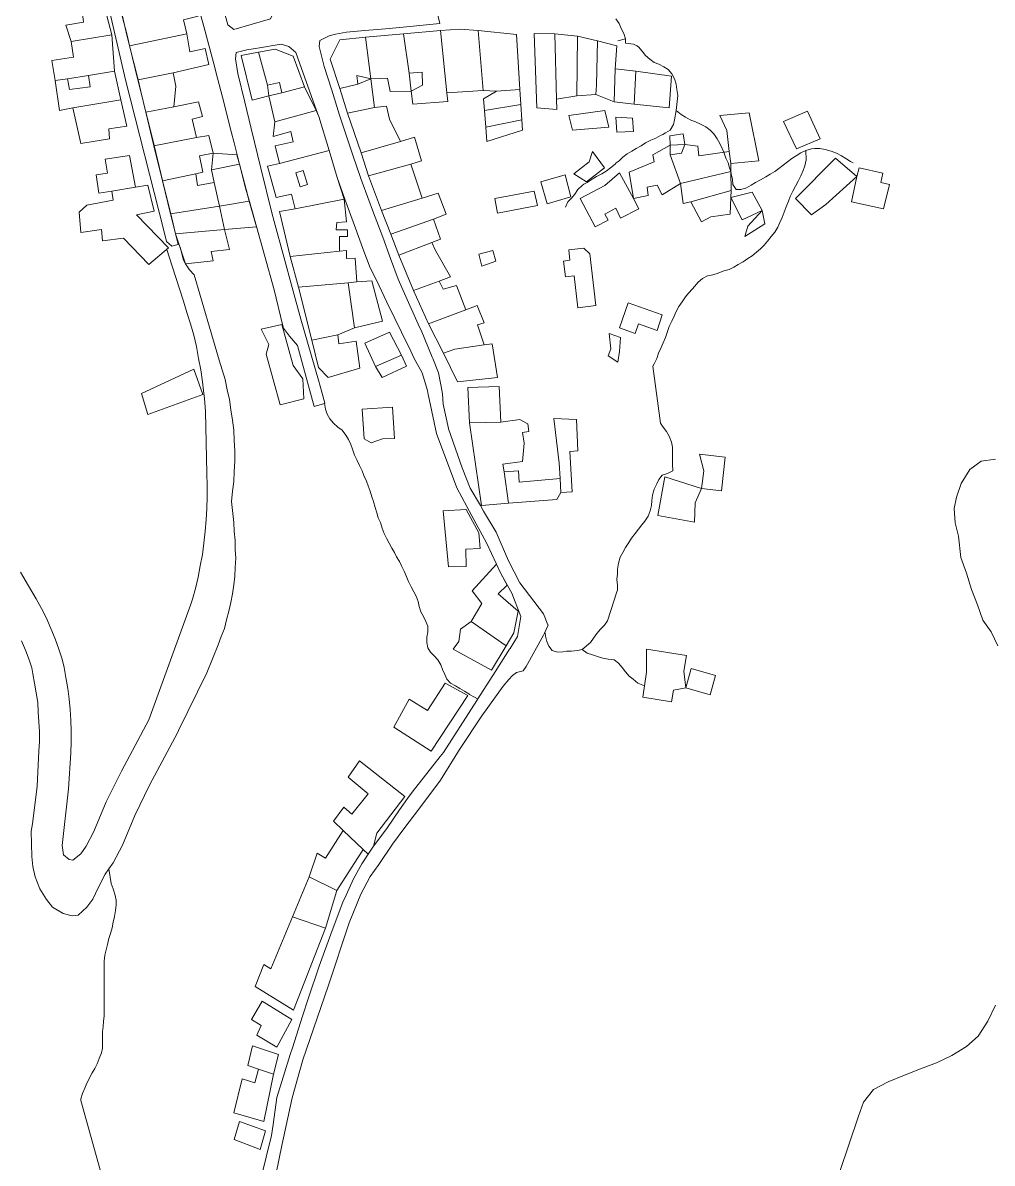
# Model space of a CAD drawing. Header units: inches. Extents: x 1138763 to 1140867, y 1050756 to 1053008.
# Drawn here: x 1139486.6 to 1139711.1, y 1051106.5 to 1051370.4 of the extents above; entities that cross this region are included whole.
import ezdxf

# ---------------------------------------------------------------- set-up
doc = ezdxf.new("R2010")
doc.units = ezdxf.units.IN
doc.header["$MEASUREMENT"] = 0
for name, color, linetype, lineweight in [('LimEdif_AM', 44, 'Continuous', 5), ('ViaPrin_AM', 1, 'Continuous', 15), ('ViaSec_AM', 1, 'Continuous', 18)]:
    doc.layers.add(name, color=color, linetype=linetype, lineweight=lineweight)

msp = doc.modelspace()

# ---------------------------------------------------------------- linework, layer by layer
at = {"layer": 'LimEdif_AM'}
for points in [[(1139540.31, 1051376.62), (1139543.06, 1051377.25), (1139544.56, 1051372.75), (1139543.94, 1051371.37), (1139535.44, 1051368.87), (1139534.06, 1051370), (1139532.81, 1051374.75), (1139540.31, 1051376.62)], [(1139524.06, 1051376), (1139525.94, 1051376.5), (1139527.19, 1051372), (1139523.81, 1051371.12), (1139524.56, 1051367.87), (1139511.31, 1051365.12), (1139510.81, 1051367.25), (1139509.56, 1051372.25), (1139524.06, 1051376)], [(1139505.69, 1051373.5), (1139507.19, 1051367.62), (1139497.81, 1051366.12), (1139496.56, 1051369.87), (1139500.69, 1051370.62), (1139500.44, 1051372.5), (1139505.69, 1051373.5)], [(1139583.31, 1051368.62), (1139587.81, 1051369), (1139592.06, 1051368.62), (1139593.19, 1051354.75), (1139584.81, 1051354.25), (1139583.31, 1051368.62)], [(1139507.19, 1051367.62), (1139507.81, 1051359.25), (1139501.81, 1051358.25), (1139496.94, 1051357.5), (1139494.06, 1051357.12), (1139493.31, 1051361.75), (1139498.31, 1051362.5), (1139497.81, 1051366.12), (1139507.19, 1051367.62)], [(1139524.56, 1051367.87), (1139525.31, 1051363.75), (1139528.81, 1051364.5), (1139529.69, 1051360.75), (1139521.44, 1051358.87), (1139513.31, 1051357.25), (1139511.31, 1051365.12), (1139524.56, 1051367.87)], [(1139567.19, 1051357.5), (1139563.94, 1051358.25), (1139564.19, 1051356.25), (1139560.06, 1051355.25), (1139557.81, 1051362), (1139560.06, 1051366.5), (1139565.94, 1051367.12), (1139567.19, 1051357.5)], [(1139565.94, 1051367.12), (1139574.81, 1051367.87), (1139576.06, 1051358.75), (1139576.56, 1051354.62), (1139571.69, 1051354.5), (1139571.06, 1051357.62), (1139567.19, 1051357.5), (1139565.94, 1051367.12)], [(1139574.81, 1051367.87), (1139583.31, 1051368.62), (1139584.81, 1051354.25), (1139585.06, 1051352.25), (1139576.94, 1051351.62), (1139576.56, 1051354.62), (1139579.19, 1051356), (1139579.06, 1051359), (1139576.06, 1051358.75), (1139574.81, 1051367.87)], [(1139592.06, 1051368.62), (1139600.94, 1051367.75), (1139601.69, 1051355), (1139596.31, 1051354.62), (1139593.19, 1051354.75), (1139592.06, 1051368.62)], [(1139609.81, 1051367.87), (1139610.19, 1051352.75), (1139610.31, 1051350.37), (1139605.69, 1051350.75), (1139605.06, 1051368), (1139609.81, 1051367.87)], [(1139609.81, 1051367.87), (1139615.06, 1051367.37), (1139614.94, 1051353.5), (1139610.19, 1051352.75), (1139609.81, 1051367.87)], [(1139615.06, 1051367.37), (1139619.69, 1051366.25), (1139619.44, 1051356), (1139619.31, 1051353.87), (1139614.94, 1051353.5), (1139615.06, 1051367.37)], [(1139543.31, 1051356), (1139541.19, 1051363.62), (1139545.06, 1051364.37), (1139549.19, 1051362.75), (1139551.81, 1051355.62), (1139546.56, 1051354.25), (1139546.06, 1051356.62), (1139543.31, 1051356)], [(1139619.69, 1051366.25), (1139624.19, 1051365.12), (1139623.81, 1051359.75), (1139623.56, 1051352.12), (1139619.31, 1051353.87), (1139619.44, 1051356), (1139619.69, 1051366.25)], [(1139543.31, 1051356), (1139543.56, 1051353.5), (1139539.69, 1051352.5), (1139537.19, 1051362.87), (1139541.19, 1051363.62), (1139543.31, 1051356)], [(1139507.81, 1051359.25), (1139509.31, 1051352.62), (1139498.19, 1051350.75), (1139495.06, 1051350.12), (1139494.06, 1051357.12), (1139496.94, 1051357.5), (1139497.44, 1051355), (1139502.19, 1051355.62), (1139501.81, 1051358.25), (1139507.81, 1051359.25)], [(1139521.44, 1051358.87), (1139522.06, 1051355.75), (1139521.56, 1051351), (1139515.06, 1051349.75), (1139513.94, 1051354.5), (1139513.31, 1051357.25), (1139521.44, 1051358.87)], [(1139576.56, 1051354.62), (1139576.06, 1051358.75), (1139579.06, 1051359), (1139579.19, 1051356), (1139576.56, 1051354.62)], [(1139623.81, 1051359.75), (1139628.56, 1051359.25), (1139628.19, 1051351.62), (1139623.56, 1051352.12), (1139623.81, 1051359.75)], [(1139628.56, 1051359.25), (1139636.81, 1051358.12), (1139636.31, 1051350.75), (1139628.19, 1051351.62), (1139628.56, 1051359.25)], [(1139501.81, 1051358.25), (1139502.19, 1051355.62), (1139497.44, 1051355), (1139496.94, 1051357.5), (1139501.81, 1051358.25)], [(1139546.56, 1051354.25), (1139543.56, 1051353.5), (1139543.31, 1051356), (1139546.06, 1051356.62), (1139546.56, 1051354.25)], [(1139567.19, 1051357.5), (1139568.06, 1051350.87), (1139561.81, 1051349.5), (1139560.06, 1051355.25), (1139564.19, 1051356.25), (1139567.19, 1051357.5)], [(1139567.19, 1051357.5), (1139564.19, 1051356.25), (1139563.94, 1051358.25), (1139567.19, 1051357.5)], [(1139551.81, 1051355.62), (1139554.56, 1051350.12), (1139544.94, 1051347.5), (1139543.56, 1051353.5), (1139546.56, 1051354.25), (1139551.81, 1051355.62)], [(1139601.69, 1051355), (1139601.94, 1051351.5), (1139593.56, 1051350.12), (1139593.31, 1051352.87), (1139596.31, 1051354.62), (1139601.69, 1051355)], [(1139509.31, 1051352.62), (1139510.69, 1051346.5), (1139506.56, 1051345.87), (1139506.69, 1051343.62), (1139500.06, 1051342.5), (1139498.19, 1051350.75), (1139509.31, 1051352.62)], [(1139521.56, 1051351), (1139527.31, 1051352.12), (1139528.19, 1051348.75), (1139525.81, 1051348.12), (1139526.81, 1051343.87), (1139516.94, 1051342), (1139515.06, 1051349.75), (1139521.56, 1051351)], [(1139568.06, 1051350.87), (1139570.81, 1051351.12), (1139571.56, 1051348.12), (1139574.06, 1051343), (1139564.94, 1051340.37), (1139561.81, 1051349.5), (1139568.06, 1051350.87)], [(1139601.94, 1051351.5), (1139602.19, 1051348), (1139593.81, 1051346.25), (1139593.56, 1051350.12), (1139601.94, 1051351.5)], [(1139554.56, 1051350.12), (1139555.19, 1051348.75), (1139557.56, 1051340.87), (1139546.06, 1051337.87), (1139545.06, 1051342), (1139549.19, 1051342.87), (1139548.69, 1051345.25), (1139544.56, 1051344.12), (1139544.94, 1051347.5), (1139554.56, 1051350.12)], [(1139602.19, 1051348), (1139602.31, 1051345.62), (1139594.06, 1051343), (1139593.81, 1051346.25), (1139602.19, 1051348)], [(1139613.94, 1051345.62), (1139613.06, 1051349), (1139621.44, 1051350.12), (1139622.31, 1051346.25), (1139613.94, 1051345.62)], [(1139624.19, 1051345.12), (1139623.94, 1051348.62), (1139627.81, 1051348.37), (1139628.06, 1051345.25), (1139624.19, 1051345.12)], [(1139650.19, 1051340.62), (1139649.69, 1051345.5), (1139648.06, 1051349), (1139654.81, 1051349.62), (1139657.06, 1051338.5), (1139650.56, 1051337.87), (1139650.19, 1051340.62)], [(1139665.81, 1051341.25), (1139662.81, 1051347.62), (1139668.31, 1051350), (1139671.31, 1051343.62), (1139665.81, 1051341.25)], [(1139526.81, 1051343.87), (1139529.69, 1051344.37), (1139530.69, 1051340.25), (1139527.56, 1051339.62), (1139528.31, 1051335.87), (1139526.69, 1051335.5), (1139518.94, 1051333.87), (1139516.94, 1051342), (1139526.81, 1051343.87)], [(1139574.06, 1051343), (1139577.31, 1051344), (1139578.94, 1051338.5), (1139576.44, 1051337.75), (1139566.69, 1051335), (1139564.94, 1051340.37), (1139574.06, 1051343)], [(1139639.94, 1051342.25), (1139636.56, 1051342.12), (1139636.44, 1051344.25), (1139639.56, 1051344.75), (1139639.94, 1051342.25)], [(1139530.69, 1051340.25), (1139530.31, 1051336.37), (1139530.94, 1051333.5), (1139527.06, 1051332.75), (1139526.69, 1051335.5), (1139528.31, 1051335.87), (1139527.56, 1051339.62), (1139530.69, 1051340.25)], [(1139530.69, 1051340.25), (1139536.19, 1051339.87), (1139536.81, 1051337.75), (1139530.31, 1051336.37), (1139530.69, 1051340.25)], [(1139557.56, 1051340.87), (1139559.44, 1051334.62), (1139561.06, 1051329.62), (1139549.69, 1051327.37), (1139548.81, 1051330.75), (1139545.31, 1051330), (1139543.31, 1051337.25), (1139546.06, 1051337.87), (1139557.56, 1051340.87)], [(1139617.19, 1051333.62), (1139614.19, 1051335.5), (1139617.81, 1051338.25), (1139618.56, 1051340.62), (1139621.31, 1051336.87), (1139617.19, 1051333.62)], [(1139636.56, 1051339.87), (1139638.94, 1051333.25), (1139634.69, 1051330.62), (1139633.56, 1051332.87), (1139631.19, 1051332.37), (1139631.44, 1051330.5), (1139628.06, 1051329.75), (1139627.06, 1051335.87), (1139632.81, 1051338.25), (1139632.56, 1051339.87), (1139636.56, 1051342.12), (1139636.56, 1051339.87)], [(1139639.94, 1051342.25), (1139639.19, 1051340.25), (1139636.56, 1051339.87), (1139636.56, 1051342.12), (1139639.94, 1051342.25)], [(1139639.94, 1051342.25), (1139642.94, 1051341.87), (1139643.19, 1051339.62), (1139650.19, 1051340.62), (1139650.56, 1051337.87), (1139650.56, 1051336), (1139638.94, 1051333.25), (1139636.56, 1051339.87), (1139639.19, 1051340.25), (1139639.94, 1051342.25)], [(1139512.69, 1051332.37), (1139507.19, 1051331.5), (1139504.19, 1051331), (1139503.56, 1051335.25), (1139506.19, 1051335.62), (1139505.69, 1051338.87), (1139511.31, 1051339.75), (1139512.69, 1051332.37)], [(1139536.81, 1051337.75), (1139538.31, 1051331.87), (1139539.06, 1051329.12), (1139532.19, 1051328), (1139530.94, 1051333.5), (1139530.31, 1051336.37), (1139536.81, 1051337.75)], [(1139576.44, 1051337.75), (1139579.06, 1051329.87), (1139569.69, 1051327), (1139566.69, 1051335), (1139576.44, 1051337.75)], [(1139679.81, 1051334.87), (1139672.56, 1051328.37), (1139669.31, 1051326), (1139665.56, 1051329.75), (1139674.81, 1051339.12), (1139679.81, 1051334.87)], [(1139526.69, 1051335.5), (1139527.06, 1051332.75), (1139530.94, 1051333.5), (1139532.19, 1051328), (1139520.81, 1051326.25), (1139518.94, 1051333.87), (1139526.69, 1051335.5)], [(1139550.81, 1051332.5), (1139552.56, 1051333), (1139551.56, 1051336.25), (1139549.81, 1051335.75), (1139550.81, 1051332.5)], [(1139550.81, 1051332.5), (1139549.81, 1051335.75), (1139551.56, 1051336.25), (1139552.56, 1051333), (1139550.81, 1051332.5)], [(1139608.06, 1051328.5), (1139606.56, 1051333.62), (1139612.19, 1051335.25), (1139613.56, 1051330.12), (1139608.06, 1051328.5)], [(1139628.06, 1051329.75), (1139629.31, 1051327.37), (1139625.06, 1051325.25), (1139623.94, 1051327.5), (1139621.44, 1051326.12), (1139622.19, 1051324.75), (1139619.19, 1051323.25), (1139615.69, 1051329.75), (1139621.44, 1051332.75), (1139624.81, 1051335.75), (1139628.06, 1051329.75)], [(1139650.56, 1051336), (1139650.69, 1051331.62), (1139641.31, 1051329), (1139639.56, 1051328.62), (1139638.94, 1051333.25), (1139650.56, 1051336)], [(1139679.81, 1051334.87), (1139680.31, 1051336.87), (1139685.81, 1051335.62), (1139685.31, 1051333.5), (1139687.31, 1051333), (1139685.94, 1051327.37), (1139678.56, 1051329), (1139679.81, 1051334.87)], [(1139512.69, 1051332.37), (1139515.56, 1051332.87), (1139517.06, 1051326.87), (1139512.94, 1051326), (1139520.31, 1051318.37), (1139515.81, 1051314.5), (1139509.94, 1051320.62), (1139505.06, 1051320), (1139504.81, 1051322.62), (1139500.06, 1051321.87), (1139499.69, 1051326.62), (1139501.44, 1051328.25), (1139507.56, 1051329.37), (1139507.19, 1051331.5), (1139512.69, 1051332.37)], [(1139561.06, 1051329.62), (1139561.56, 1051324.37), (1139559.31, 1051324.25), (1139559.19, 1051322.5), (1139561.81, 1051322.5), (1139561.81, 1051321), (1139559.94, 1051321), (1139559.94, 1051317.62), (1139548.56, 1051316.37), (1139546.06, 1051326.75), (1139549.69, 1051327.37), (1139561.06, 1051329.62)], [(1139579.06, 1051329.87), (1139582.81, 1051331), (1139584.69, 1051326.12), (1139581.69, 1051325), (1139571.81, 1051321.5), (1139569.69, 1051327), (1139579.06, 1051329.87)], [(1139596.56, 1051326.37), (1139595.94, 1051329.75), (1139605.06, 1051331.5), (1139605.81, 1051328.12), (1139596.56, 1051326.37)], [(1139650.69, 1051331.62), (1139650.56, 1051330), (1139650.44, 1051326.12), (1139645.94, 1051325.5), (1139643.81, 1051324.37), (1139641.31, 1051329), (1139650.69, 1051331.62)], [(1139650.56, 1051330), (1139655.56, 1051331.25), (1139657.81, 1051327), (1139653.19, 1051324.87), (1139650.56, 1051330)], [(1139532.19, 1051328), (1139533.31, 1051322.62), (1139521.94, 1051321.62), (1139520.81, 1051326.25), (1139532.19, 1051328)], [(1139539.06, 1051329.12), (1139540.69, 1051323.25), (1139533.31, 1051322.62), (1139532.19, 1051328), (1139539.06, 1051329.12)], [(1139657.81, 1051327), (1139658.44, 1051323.87), (1139653.81, 1051321), (1139654.56, 1051323.37), (1139657.81, 1051327)], [(1139581.69, 1051325), (1139583.31, 1051320.37), (1139581.31, 1051319.62), (1139573.69, 1051316.62), (1139571.81, 1051321.5), (1139581.69, 1051325)], [(1139533.31, 1051322.62), (1139534.44, 1051318), (1139530.19, 1051317.5), (1139530.69, 1051315.37), (1139524.31, 1051314.62), (1139521.94, 1051321.62), (1139533.31, 1051322.62)], [(1139581.31, 1051319.62), (1139582.19, 1051317.75), (1139585.69, 1051311.62), (1139583.06, 1051310.62), (1139577.06, 1051308.5), (1139573.69, 1051316.62), (1139581.31, 1051319.62)], [(1139559.94, 1051317.62), (1139561.56, 1051317.75), (1139561.56, 1051315.87), (1139563.56, 1051316), (1139563.94, 1051310.5), (1139561.94, 1051310.25), (1139550.44, 1051309.25), (1139548.56, 1051316.37), (1139559.94, 1051317.62)], [(1139592.94, 1051314.12), (1139592.19, 1051316.87), (1139595.44, 1051317.75), (1139596.19, 1051315.25), (1139592.94, 1051314.12)], [(1139615.19, 1051304.5), (1139614.31, 1051311.87), (1139612.31, 1051311.62), (1139611.81, 1051315.25), (1139613.31, 1051315.5), (1139613.06, 1051317.87), (1139616.56, 1051318.25), (1139617.94, 1051317), (1139619.31, 1051305), (1139615.19, 1051304.5)], [(1139561.94, 1051310.25), (1139563.44, 1051299.87), (1139559.56, 1051298.25), (1139553.56, 1051297), (1139550.44, 1051309.25), (1139561.94, 1051310.25)], [(1139563.94, 1051310.5), (1139567.44, 1051310.75), (1139569.94, 1051301.37), (1139563.44, 1051299.87), (1139561.94, 1051310.25), (1139563.94, 1051310.5)], [(1139583.06, 1051310.62), (1139583.94, 1051308.75), (1139587.06, 1051309.62), (1139589.19, 1051304), (1139580.56, 1051300.75), (1139577.06, 1051308.5), (1139583.06, 1051310.62)], [(1139628.44, 1051298.5), (1139624.81, 1051299.87), (1139626.81, 1051305.62), (1139634.69, 1051302.87), (1139633.56, 1051299.25), (1139629.19, 1051300.75), (1139628.44, 1051298.5)], [(1139589.19, 1051304), (1139591.81, 1051305), (1139593.44, 1051301), (1139591.94, 1051300.5), (1139593.44, 1051295.87), (1139586.69, 1051294.87), (1139584.06, 1051294), (1139580.56, 1051300.75), (1139589.19, 1051304)], [(1139546.19, 1051282), (1139542.94, 1051293.75), (1139543.56, 1051296), (1139541.81, 1051299.5), (1139546.56, 1051300.62), (1139549.19, 1051291.12), (1139551.44, 1051288), (1139551.69, 1051283.37), (1139546.19, 1051282)], [(1139559.56, 1051298.25), (1139559.81, 1051296.12), (1139563.81, 1051296.75), (1139564.69, 1051290.5), (1139557.31, 1051288.37), (1139555.06, 1051290.62), (1139553.56, 1051297), (1139559.56, 1051298.25)], [(1139574.31, 1051293.5), (1139568.31, 1051290.87), (1139565.81, 1051296.25), (1139571.56, 1051298.87), (1139574.31, 1051293.5)], [(1139624.44, 1051291.87), (1139622.19, 1051293.37), (1139622.81, 1051295), (1139622.44, 1051298.5), (1139625.06, 1051297.62), (1139624.81, 1051294.37), (1139624.44, 1051291.87)], [(1139593.44, 1051295.87), (1139595.31, 1051296.12), (1139596.56, 1051288.37), (1139587.31, 1051287.37), (1139584.06, 1051294), (1139586.69, 1051294.87), (1139593.44, 1051295.87)], [(1139574.31, 1051293.5), (1139575.44, 1051291), (1139569.81, 1051288.37), (1139568.31, 1051290.87), (1139574.31, 1051293.5)], [(1139515.56, 1051279.75), (1139514.06, 1051284.62), (1139526.19, 1051290.25), (1139528.31, 1051284.37), (1139515.56, 1051279.75)], [(1139597.31, 1051278), (1139590.06, 1051277.87), (1139589.69, 1051286), (1139596.94, 1051286.25), (1139597.31, 1051278)], [(1139567.31, 1051273.25), (1139565.69, 1051274.12), (1139565.19, 1051281), (1139572.19, 1051281.5), (1139572.69, 1051274.25), (1139569.94, 1051274.12), (1139567.31, 1051273.25)], [(1139597.31, 1051278), (1139601.69, 1051278.62), (1139603.56, 1051277.62), (1139603.81, 1051275.87), (1139602.31, 1051275.62), (1139602.69, 1051273.12), (1139602.31, 1051268.87), (1139597.81, 1051268.25), (1139598.06, 1051266.5), (1139599.06, 1051259.25), (1139592.81, 1051258.75), (1139590.06, 1051277.87), (1139597.31, 1051278)], [(1139611.06, 1051265), (1139610.81, 1051268.5), (1139609.56, 1051278.87), (1139614.81, 1051278.62), (1139615.19, 1051271.37), (1139613.31, 1051271.25), (1139613.81, 1051261.87), (1139611.19, 1051261.75), (1139611.06, 1051265)], [(1139643.81, 1051262.62), (1139644.31, 1051266.75), (1139643.31, 1051270.62), (1139649.31, 1051269.87), (1139648.44, 1051262.12), (1139643.81, 1051262.62)], [(1139598.06, 1051266.5), (1139601.44, 1051266.75), (1139601.56, 1051264.12), (1139611.06, 1051265), (1139611.19, 1051261.75), (1139610.31, 1051260.12), (1139599.06, 1051259.25), (1139598.06, 1051266.5)], [(1139643.81, 1051262.62), (1139642.31, 1051259.37), (1139642.19, 1051254.87), (1139633.69, 1051256.37), (1139635.31, 1051265.37), (1139643.81, 1051262.62)], [(1139585.19, 1051244.5), (1139583.94, 1051257.5), (1139589.31, 1051257.75), (1139592.19, 1051252.37), (1139592.56, 1051248.75), (1139589.19, 1051248.62), (1139589.31, 1051244.62), (1139585.19, 1051244.5)], [(1139590.44, 1051231.87), (1139592.94, 1051236), (1139590.69, 1051239), (1139596.31, 1051245.12), (1139597.31, 1051243), (1139598.81, 1051240.25), (1139596.69, 1051238.25), (1139601.31, 1051234.25), (1139600.31, 1051229.25), (1139598.56, 1051226.25), (1139590.44, 1051231.87)], [(1139598.56, 1051226.25), (1139595.19, 1051220.62), (1139586.31, 1051225.5), (1139587.56, 1051227.25), (1139587.94, 1051230.12), (1139590.44, 1051231.87), (1139598.56, 1051226.25)], [(1139640.19, 1051216.5), (1139637.31, 1051216), (1139636.81, 1051213.25), (1139630.19, 1051214.37), (1139631.06, 1051220.12), (1139631.06, 1051225.5), (1139640.31, 1051224), (1139639.69, 1051220.37), (1139640.19, 1051216.5)], [(1139640.19, 1051216.5), (1139641.44, 1051221), (1139647.06, 1051219.37), (1139645.81, 1051214.87), (1139640.19, 1051216.5)], [(1139581.19, 1051201.87), (1139572.56, 1051207.37), (1139576.06, 1051213.87), (1139580.31, 1051211.25), (1139584.44, 1051217.62), (1139589.69, 1051214.75), (1139581.19, 1051201.87)], [(1139565.44, 1051179.12), (1139560.81, 1051183.5), (1139558.56, 1051185.62), (1139560.94, 1051188.87), (1139562.81, 1051187.25), (1139566.56, 1051192), (1139561.94, 1051195.87), (1139564.56, 1051199.62), (1139575.06, 1051191.37), (1139568.56, 1051182.87), (1139567.81, 1051179.87), (1139566.56, 1051178), (1139565.44, 1051179.12)], [(1139565.44, 1051179.12), (1139559.31, 1051169.62), (1139552.94, 1051172.75), (1139554.81, 1051178.25), (1139556.69, 1051177.12), (1139560.81, 1051183.5), (1139565.44, 1051179.12)], [(1139559.31, 1051169.62), (1139556.69, 1051160.87), (1139549.06, 1051163.5), (1139552.94, 1051172.75), (1139559.31, 1051169.62)], [(1139556.69, 1051160.87), (1139549.31, 1051141.87), (1139540.44, 1051147.37), (1139542.44, 1051152.5), (1139544.06, 1051151.5), (1139549.06, 1051163.5), (1139556.69, 1051160.87)], [(1139545.44, 1051133.37), (1139540.81, 1051136.12), (1139541.81, 1051138.37), (1139539.56, 1051139.75), (1139542.06, 1051144), (1139548.94, 1051139.75), (1139545.44, 1051133.37)], [(1139541.19, 1051128.25), (1139538.69, 1051129.12), (1139539.81, 1051133.62), (1139545.81, 1051131.62), (1139544.69, 1051127.12), (1139541.19, 1051128.25)], [(1139544.69, 1051127.12), (1139542.44, 1051116.12), (1139535.44, 1051118.12), (1139537.44, 1051126), (1139540.31, 1051125.12), (1139541.19, 1051128.25), (1139544.69, 1051127.12)], [(1139541.56, 1051109.62), (1139535.56, 1051112), (1139536.81, 1051116.12), (1139542.81, 1051114), (1139541.56, 1051109.62)]]:
    msp.add_lwpolyline(points, dxfattribs=at)
at = {"layer": 'ViaPrin_AM'}
for points in [[(1139509.61, 1051372.26), (1139510.76, 1051367.28), (1139511.29, 1051365.17), (1139513.27, 1051357.2), (1139513.95, 1051354.48), (1139515.09, 1051349.8), (1139516.99, 1051342.06), (1139518.97, 1051333.93), (1139520.86, 1051326.21), (1139521.99, 1051321.57), (1139522.6, 1051319.11), (1139521.1, 1051318.76), (1139519.91, 1051319.83), (1139519.26, 1051322.34), (1139510.39, 1051357.21), (1139502.3, 1051392.25)], [(1139541.72, 1051102.89), (1139544.19, 1051112.9), (1139544.56, 1051115.47), (1139545.46, 1051121.7), (1139546.92, 1051126.37), (1139548.56, 1051131.61), (1139549.04, 1051133.17), (1139551.41, 1051140.49), (1139552.71, 1051144.51), (1139555.22, 1051152.07), (1139558.29, 1051160.37), (1139560.73, 1051166.93), (1139561.47, 1051168.51), (1139563.23, 1051172.27), (1139565.12, 1051175.81), (1139566.59, 1051178.03), (1139567.84, 1051179.9), (1139569.5, 1051182.1), (1139571.05, 1051184.16), (1139573.82, 1051188.25), (1139575.7, 1051190.91), (1139576.75, 1051192.38), (1139583.27, 1051200.59), (1139584, 1051201.52), (1139591.76, 1051213.61), (1139591.98, 1051213.96), (1139595.98, 1051220.19), (1139599.36, 1051225.47), (1139599.46, 1051225.62), (1139601.18, 1051228.41), (1139601.95, 1051233.03), (1139599.84, 1051238.46), (1139598.85, 1051240.23), (1139597.3, 1051242.99), (1139596.29, 1051245.15), (1139594, 1051250.06), (1139590.62, 1051256.36), (1139587.16, 1051262.81), (1139582.43, 1051275.36), (1139580.77, 1051283.02), (1139580.52, 1051284.4), (1139580.35, 1051285.33), (1139579.13, 1051289.42), (1139577.26, 1051292.75), (1139576.45, 1051294.42), (1139574.29, 1051298.85), (1139572.77, 1051301.98), (1139570.94, 1051305.76), (1139568.52, 1051310.86), (1139568.51, 1051310.87), (1139567.02, 1051313.7), (1139565.36, 1051318.19), (1139563.63, 1051322.87), (1139561.22, 1051329.63), (1139559.44, 1051334.62), (1139557.54, 1051340.87), (1139555.13, 1051348.75), (1139554.63, 1051350.15), (1139552.59, 1051355.79), (1139550.73, 1051360.94), (1139549.84, 1051363.59), (1139548.24, 1051364.94), (1139546.41, 1051365.48), (1139540.93, 1051364.59), (1139538.46, 1051364.19), (1139536.05, 1051363.53), (1139535.83, 1051362.12), (1139536.37, 1051358.69), (1139537.99, 1051352.07), (1139539.5, 1051345.96), (1139541.75, 1051336.83), (1139544.31, 1051326.42), (1139544.8, 1051324.44), (1139547.05, 1051316.25), (1139549, 1051309.19), (1139551.02, 1051301.84), (1139555.05, 1051287.76), (1139555.87, 1051284.91), (1139556.59, 1051282.39), (1139556.47, 1051282.36), (1139554.09, 1051281.66), (1139553.5, 1051283.84), (1139550.23, 1051295.72), (1139548.38, 1051297.87), (1139546.97, 1051299.79), (1139546.77, 1051300.63), (1139544.81, 1051308.66), (1139542.56, 1051316.66), (1139540.71, 1051323.27), (1139539.07, 1051329.11), (1139538.29, 1051331.9), (1139536.8, 1051337.72), (1139536.24, 1051339.91), (1139535.53, 1051342.69), (1139534.87, 1051345.27), (1139532.83, 1051353.21), (1139531.69, 1051357.64), (1139530.81, 1051360.94), (1139528.73, 1051368.76), (1139526.62, 1051376.67)], [(1139582.49, 1051373.16), (1139583.2, 1051370.29), (1139574.66, 1051369.44), (1139570.64, 1051369.05), (1139565.8, 1051368.65), (1139561.6, 1051368.3), (1139559.02, 1051367.82), (1139557.53, 1051367.43), (1139555.4, 1051366.35), (1139555.22, 1051364.93), (1139556.43, 1051360.34), (1139558.14, 1051354.85), (1139559.94, 1051349.08), (1139560.17, 1051348.35), (1139563.07, 1051339.83), (1139564.91, 1051334.41), (1139565.21, 1051333.55), (1139567.86, 1051326.42), (1139569.95, 1051320.81), (1139571.77, 1051315.91), (1139573.55, 1051311.12), (1139575.02, 1051307.82), (1139578.5, 1051300.02), (1139578.83, 1051299.27), (1139581.44, 1051293.06), (1139581.56, 1051292.77), (1139582.9, 1051289.39), (1139583.37, 1051287.01), (1139583.52, 1051286.25), (1139583.79, 1051284.56), (1139583.98, 1051282.17), (1139585.16, 1051276.53), (1139585.19, 1051276.45), (1139588.37, 1051267.44), (1139590.23, 1051262.7), (1139592.58, 1051258.68), (1139593.34, 1051257.37), (1139596.24, 1051252.53), (1139599.09, 1051245.9), (1139601.68, 1051240.81), (1139607.21, 1051233.65), (1139608.24, 1051231.07), (1139608.26, 1051231.04), (1139608.18, 1051230.88), (1139607.43, 1051229.18), (1139607.2, 1051228.68), (1139603.19, 1051221.47), (1139602.52, 1051220.48), (1139600.91, 1051220.06), (1139599.99, 1051219.35), (1139599.19, 1051218.45), (1139597.84, 1051216.86), (1139592.93, 1051210.03), (1139587.72, 1051202.27), (1139583.38, 1051195.17), (1139578.31, 1051188.46), (1139575.1, 1051184.17), (1139572.21, 1051180.32), (1139569.05, 1051175.62), (1139567.03, 1051172.84), (1139564.91, 1051168.73), (1139562.22, 1051162.1), (1139557.31, 1051147.47), (1139551.43, 1051130.44), (1139549.01, 1051121.63), (1139546.6, 1051110.56), (1139544.56, 1051100.82)]]:
    msp.add_lwpolyline(points, dxfattribs=at)
at = {"layer": 'ViaSec_AM'}
for points in [[(1139626.19, 1051366.75), (1139625.81, 1051368), (1139625.19, 1051369.12), (1139624.69, 1051370.25), (1139623.94, 1051371.37)], [(1139612.31, 1051327.75), (1139612.81, 1051329), (1139613.69, 1051329.87), (1139614.44, 1051330.75), (1139615.19, 1051331.87), (1139616.19, 1051332.75), (1139616.56, 1051333.12), (1139617.31, 1051333.5), (1139618.44, 1051334.25), (1139619.44, 1051334.87), (1139620.69, 1051335.5), (1139621.69, 1051336.12), (1139622.69, 1051336.87), (1139623.81, 1051337.75), (1139624.06, 1051338), (1139624.69, 1051338.5), (1139625.56, 1051339.37), (1139626.56, 1051340.12), (1139627.69, 1051340.75), (1139628.69, 1051341.37), (1139629.81, 1051342), (1139630.81, 1051342.62), (1139632.06, 1051343.25), (1139633.19, 1051343.75), (1139634.31, 1051344.37), (1139634.81, 1051344.62), (1139635.44, 1051345), (1139636.56, 1051345.62), (1139637.31, 1051346.87), (1139637.56, 1051348), (1139637.94, 1051350.12), (1139638.31, 1051353.62), (1139638.06, 1051355), (1139637.94, 1051356.25), (1139637.56, 1051357.5), (1139636.94, 1051358.62), (1139636.06, 1051359.62), (1139635.06, 1051360.25), (1139633.94, 1051360.87), (1139632.81, 1051361.25), (1139631.81, 1051362), (1139630.81, 1051362.87), (1139630.06, 1051363.87), (1139629.19, 1051364.87), (1139628.81, 1051365.12), (1139628.06, 1051365.5), (1139626.19, 1051365.75), (1139626.19, 1051366.75), (1139624.44, 1051366.25)], [(1139637.94, 1051350.12), (1139639.06, 1051349.25), (1139640.06, 1051348.62), (1139641.19, 1051348), (1139642.44, 1051347.5), (1139643.56, 1051347), (1139644.81, 1051346.37), (1139645.81, 1051345.62), (1139646.69, 1051344.75), (1139647.44, 1051343.62), (1139648.06, 1051342.5), (1139648.56, 1051341.37), (1139648.94, 1051340.5), (1139649.06, 1051340.25), (1139649.44, 1051339.12), (1139649.94, 1051338), (1139650.31, 1051336.87), (1139650.56, 1051336), (1139650.69, 1051335.5), (1139650.94, 1051334.25), (1139651.06, 1051333), (1139651.81, 1051331.87), (1139651.94, 1051331.87), (1139652.94, 1051331.87), (1139654.19, 1051332.25), (1139655.31, 1051332.87), (1139656.31, 1051333.5), (1139657.44, 1051334.12), (1139658.69, 1051334.75), (1139659.69, 1051335.37), (1139660.81, 1051336), (1139661.69, 1051336.75), (1139662.69, 1051337.5), (1139663.69, 1051338.25), (1139664.69, 1051339), (1139665.69, 1051339.62), (1139666.81, 1051340.37), (1139667.94, 1051340.87), (1139669.31, 1051341.25), (1139669.94, 1051341.37), (1139671.19, 1051341.37), (1139672.44, 1051341.12), (1139673.81, 1051340.75), (1139675.06, 1051340.25), (1139676.19, 1051339.62), (1139677.19, 1051339), (1139678.31, 1051338.37), (1139678.94, 1051338)], [(1139607.44, 1051229.12), (1139607.56, 1051229.25), (1139607.69, 1051228.5), (1139607.94, 1051227.25), (1139608.44, 1051226.12), (1139609.19, 1051225.12), (1139610.44, 1051224.75), (1139611.69, 1051224.87), (1139612.56, 1051225), (1139613.69, 1051225), (1139615.06, 1051225.12), (1139616.19, 1051225.37), (1139618.06, 1051227), (1139618.81, 1051228), (1139619.56, 1051229.12), (1139620.44, 1051230.12), (1139621.31, 1051231), (1139622.06, 1051232), (1139624.19, 1051238.75), (1139624.31, 1051239.12), (1139624.31, 1051240.25), (1139624.19, 1051241.62), (1139624.31, 1051242.87), (1139624.31, 1051244), (1139624.56, 1051245.37), (1139624.94, 1051246.75), (1139625.56, 1051247.87), (1139626.19, 1051249), (1139626.94, 1051250.12), (1139627.56, 1051251.12), (1139628.44, 1051252.25), (1139629.19, 1051253.25), (1139629.94, 1051254.25), (1139630.69, 1051255.12), (1139631.44, 1051256.25), (1139631.94, 1051257.5), (1139632.19, 1051258.75), (1139632.31, 1051259.87), (1139632.44, 1051261.12), (1139632.81, 1051262.5), (1139633.44, 1051263.75), (1139633.94, 1051264.75), (1139634.69, 1051265.75), (1139635.94, 1051266.12), (1139637.19, 1051266.75), (1139637.06, 1051268.37), (1139637.06, 1051269.62), (1139637.06, 1051270.87), (1139637.06, 1051272.25), (1139636.81, 1051273.37), (1139636.31, 1051274.75), (1139635.69, 1051275.87), (1139634.94, 1051276.87), (1139634.31, 1051277.75), (1139632.56, 1051291), (1139632.81, 1051291.5), (1139633.44, 1051292.75), (1139633.81, 1051294), (1139634.44, 1051295.25), (1139634.94, 1051296.37), (1139635.44, 1051297.62), (1139635.94, 1051299), (1139636.31, 1051300.12), (1139636.94, 1051301.37), (1139637.44, 1051302.5), (1139637.94, 1051303.62), (1139638.56, 1051304.75), (1139639.31, 1051305.87), (1139640.06, 1051307), (1139640.81, 1051307.87), (1139641.69, 1051308.87), (1139642.19, 1051309.37), (1139643.06, 1051310.37), (1139644.06, 1051311.25), (1139645.19, 1051311.87), (1139646.44, 1051312.12), (1139647.69, 1051312.5), (1139648.94, 1051313), (1139650.19, 1051313.37), (1139651.31, 1051313.87), (1139652.31, 1051314.5), (1139653.44, 1051315.12), (1139654.56, 1051315.87), (1139655.56, 1051316.5), (1139656.56, 1051317.37), (1139657.44, 1051318.12), (1139658.31, 1051319), (1139659.06, 1051319.87), (1139659.94, 1051321), (1139660.81, 1051322), (1139661.44, 1051323.12), (1139661.94, 1051324.25), (1139662.44, 1051325.37), (1139662.94, 1051326.62), (1139663.44, 1051327.87), (1139663.94, 1051329.12), (1139664.31, 1051330.25), (1139664.94, 1051331.5), (1139665.56, 1051332.62), (1139666.19, 1051333.75), (1139666.81, 1051335), (1139667.31, 1051336.25), (1139667.69, 1051337.37), (1139668.06, 1051338.75), (1139667.94, 1051340.87)], [(1139519.94, 1051318), (1139521.19, 1051314.12), (1139523.81, 1051306), (1139524.56, 1051303.37), (1139525.44, 1051300.75), (1139526.19, 1051298.12), (1139526.81, 1051295.5), (1139527.31, 1051292.75), (1139527.81, 1051290.12), (1139528.19, 1051287.37), (1139528.56, 1051284.62), (1139528.69, 1051283.5), (1139528.94, 1051280.5), (1139529.19, 1051266.12), (1139529.31, 1051263.37), (1139529.31, 1051260.75), (1139529.19, 1051258), (1139529.06, 1051255.37), (1139528.81, 1051252.75), (1139528.56, 1051250), (1139528.19, 1051247.37), (1139527.69, 1051244.75), (1139527.19, 1051242.12), (1139526.56, 1051239.5), (1139525.94, 1051237), (1139525.44, 1051235.62), (1139515.81, 1051209.12), (1139509.44, 1051197.25), (1139505.94, 1051190.12), (1139503.06, 1051183.25), (1139501.31, 1051179.87), (1139500.06, 1051178.12), (1139498.19, 1051176.62), (1139497.31, 1051176.75), (1139496.06, 1051177.87), (1139495.69, 1051180), (1139497.19, 1051193.12), (1139497.69, 1051201.5), (1139497.81, 1051204), (1139497.81, 1051206.5), (1139497.69, 1051209), (1139497.56, 1051211.5), (1139497.31, 1051213.87), (1139497.06, 1051216.37), (1139496.56, 1051218.87), (1139496.19, 1051221.25), (1139495.69, 1051223.12), (1139494.94, 1051225.5), (1139494.06, 1051227.87), (1139493.06, 1051230.25), (1139492.06, 1051232.62), (1139490.94, 1051234.87), (1139489.69, 1051237.12), (1139487.94, 1051240.12), (1139486.06, 1051243.25)], [(1139523.06, 1051318.5), (1139523.81, 1051315.5), (1139524.31, 1051314.62), (1139525.19, 1051313.25), (1139526.31, 1051312.12), (1139532.06, 1051292.37), (1139532.81, 1051290.12), (1139533.44, 1051287.87), (1139533.94, 1051285.5), (1139534.44, 1051283.25), (1139534.81, 1051280.87), (1139535.19, 1051278.5), (1139535.44, 1051276.12), (1139535.56, 1051273.75), (1139535.69, 1051271.37), (1139535.69, 1051269), (1139535.56, 1051266.62), (1139535.44, 1051264.25), (1139535.19, 1051262), (1139534.94, 1051259.62), (1139535.44, 1051254.75), (1139535.56, 1051252.75), (1139535.81, 1051250.62), (1139535.81, 1051248.5), (1139535.94, 1051246.5), (1139535.81, 1051244.37), (1139535.69, 1051242.37), (1139535.44, 1051240.37), (1139535.19, 1051238.25), (1139534.81, 1051236.25), (1139534.31, 1051234.25), (1139533.81, 1051232.25), (1139533.31, 1051230.25), (1139532.56, 1051228.37), (1139531.81, 1051226.5), (1139529.19, 1051220), (1139522.69, 1051206.62), (1139522.44, 1051206.12), (1139515.94, 1051194), (1139512.56, 1051187), (1139509.69, 1051180.12), (1139507.56, 1051176), (1139506.56, 1051174.62)], [(1139591.94, 1051214), (1139591.19, 1051214.37), (1139590.06, 1051215), (1139589.94, 1051215.12), (1139588.94, 1051215.75), (1139587.81, 1051216.37), (1139586.81, 1051217), (1139585.69, 1051217.62), (1139584.81, 1051218.5), (1139584.31, 1051219.62), (1139583.81, 1051220.75), (1139583.44, 1051221.87), (1139582.69, 1051223), (1139581.94, 1051223.87), (1139581.06, 1051224.75), (1139580.44, 1051225.75), (1139580.19, 1051227), (1139580.19, 1051228.25), (1139580.44, 1051229.5), (1139580.44, 1051230.75), (1139579.94, 1051231.87), (1139579.44, 1051233), (1139578.81, 1051234.12), (1139578.44, 1051235.37), (1139578.19, 1051236.5), (1139577.69, 1051237.75), (1139577.19, 1051238.75), (1139576.56, 1051239.87), (1139575.94, 1051241.12), (1139574.94, 1051243.5), (1139574.31, 1051244.75), (1139573.81, 1051245.75), (1139573.19, 1051246.87), (1139572.69, 1051247.87), (1139572.06, 1051248.87), (1139571.44, 1051250), (1139570.81, 1051251.12), (1139570.31, 1051252.25), (1139569.81, 1051253.5), (1139569.44, 1051254.75), (1139568.94, 1051255.87), (1139568.56, 1051257), (1139568.19, 1051258.25), (1139567.81, 1051259.62), (1139567.44, 1051260.75), (1139567.06, 1051262), (1139566.56, 1051263.25), (1139566.19, 1051264.37), (1139565.56, 1051265.62), (1139565.19, 1051266.75), (1139564.56, 1051268), (1139563.94, 1051269.25), (1139563.44, 1051270.37), (1139562.94, 1051271.75), (1139562.56, 1051272.87), (1139562.06, 1051274), (1139561.44, 1051275), (1139560.56, 1051276.12), (1139559.56, 1051276.87), (1139558.56, 1051277.75), (1139557.69, 1051278.75), (1139557.06, 1051279.87), (1139556.69, 1051281), (1139556.44, 1051282.37)], [(1139712.43, 1051226.22), (1139710.87, 1051229.44), (1139708.97, 1051232.21), (1139707.71, 1051235.75), (1139706.31, 1051239.27), (1139705.18, 1051243.07), (1139703.88, 1051246.64), (1139703.34, 1051251.59), (1139702.51, 1051254.68), (1139702.31, 1051258.01), (1139702.82, 1051260.61), (1139703.91, 1051263.82), (1139705.98, 1051267.05), (1139708.6, 1051268.94), (1139711.9, 1051269.44)], [(1139506.56, 1051174.62), (1139505.69, 1051173.37), (1139504.06, 1051170.25), (1139502.81, 1051167.62), (1139501.44, 1051165.75), (1139499.44, 1051163.87), (1139498.06, 1051163.75), (1139495.94, 1051164.25), (1139493.44, 1051165.75), (1139492.06, 1051167.5), (1139490.56, 1051170), (1139489.44, 1051172.75), (1139488.94, 1051175.12), (1139488.69, 1051177.5), (1139488.56, 1051183.37), (1139488.81, 1051185), (1139489.94, 1051193.75), (1139490.31, 1051201.87), (1139490.44, 1051204.12), (1139490.44, 1051206.37), (1139490.31, 1051208.62), (1139490.19, 1051210.87), (1139490.06, 1051213.12), (1139489.69, 1051215.37), (1139489.31, 1051217.62), (1139488.94, 1051219.75), (1139488.69, 1051221.12), (1139488.06, 1051223), (1139487.19, 1051225.25), (1139486.31, 1051227.37)], [(1139616.19, 1051225.37), (1139617.31, 1051224.5), (1139618.56, 1051224.12), (1139619.69, 1051223.75), (1139620.94, 1051223.37), (1139622.19, 1051223.12), (1139623.56, 1051223), (1139624.56, 1051222.25), (1139625.44, 1051221.25), (1139626.19, 1051220.25), (1139627.06, 1051219.25), (1139627.94, 1051218.5), (1139629.06, 1051217.62), (1139630.56, 1051217)], [(1139505.81, 1051100.25), (1139500.06, 1051121), (1139500.06, 1051121.37), (1139500.44, 1051122.62), (1139500.94, 1051123.87), (1139501.44, 1051125), (1139502.69, 1051127.37), (1139503.31, 1051128.37), (1139503.81, 1051129.5), (1139504.31, 1051130.75), (1139504.81, 1051132), (1139505.06, 1051133.12), (1139505.06, 1051134.37), (1139505.06, 1051135.62), (1139505.06, 1051136.87), (1139505.19, 1051138.12), (1139505.31, 1051139.37), (1139505.44, 1051140.5), (1139505.44, 1051141.75), (1139505.44, 1051143), (1139505.44, 1051144.25), (1139505.44, 1051145.5), (1139505.44, 1051146.87), (1139505.44, 1051149.37), (1139505.44, 1051150.75), (1139505.44, 1051152), (1139505.44, 1051153.25), (1139505.56, 1051154.62), (1139505.94, 1051155.87), (1139506.19, 1051157.12), (1139506.56, 1051158.5), (1139506.94, 1051159.62), (1139507.31, 1051161), (1139507.56, 1051162.25), (1139507.81, 1051163.62), (1139508.06, 1051165), (1139508.19, 1051166.25), (1139508.19, 1051167.37), (1139507.94, 1051168.75), (1139507.56, 1051170), (1139507.06, 1051171.25), (1139506.56, 1051174.62)], [(1139671.57, 1051092), (1139680.14, 1051117.35), (1139681.3, 1051120.59), (1139683.63, 1051123.57), (1139687.06, 1051125.33), (1139690.85, 1051126.86), (1139694.5, 1051128.32), (1139698.22, 1051129.75), (1139701.76, 1051131.41), (1139705.14, 1051133.53), (1139707.84, 1051135.91), (1139710.09, 1051139.37), (1139711.87, 1051143.03)]]:
    msp.add_lwpolyline(points, dxfattribs=at)

doc.saveas('drawing.dxf')
